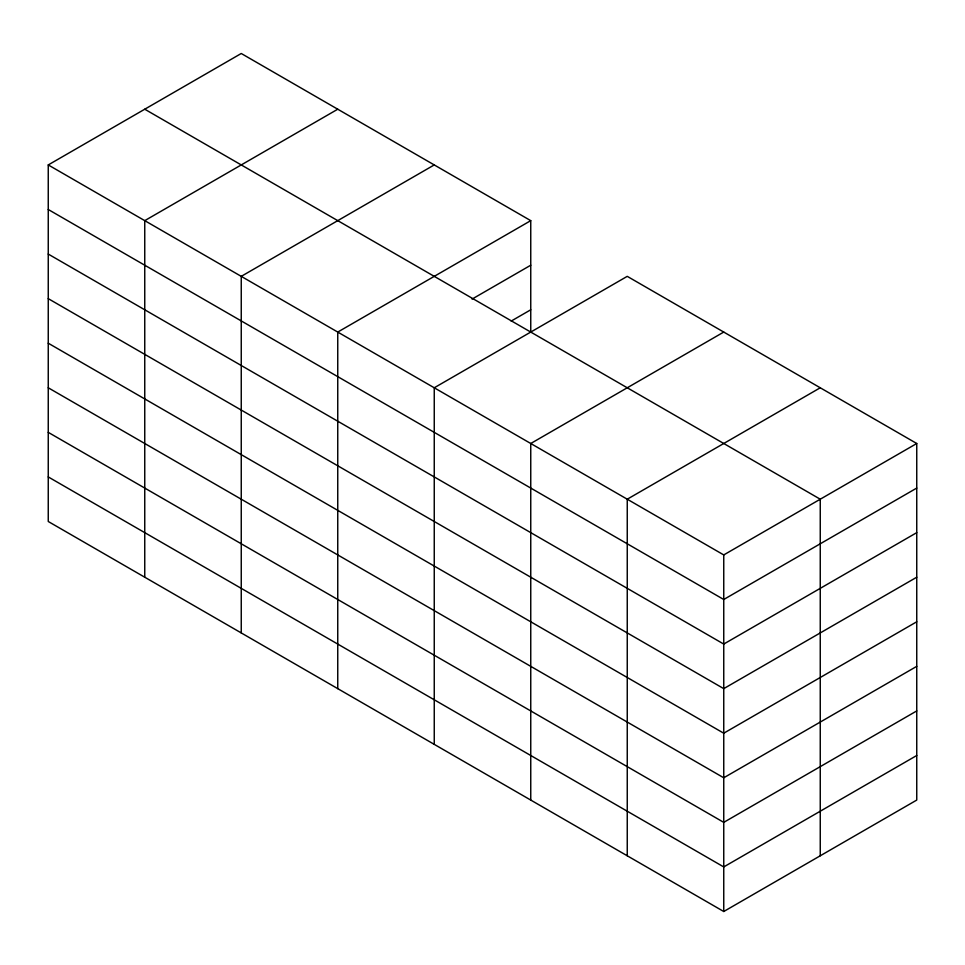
<?xml version="1.0" encoding="UTF-8"?>
<svg xmlns="http://www.w3.org/2000/svg" width="965" height="965" viewBox="0 0 965 965"><rect width="100%" height="100%" fill="white"/><g stroke="black" fill="none" stroke-linecap="round" stroke-linejoin="round"><path stroke-width="1.45" d="M434.25 744.353L434.25 387.785L627.25 276.352L916.75 443.502L916.75 800.069L723.75 911.503L48.25 521.498L48.25 164.931L241.25 53.497L530.75 220.647L530.75 332.069M337.75 109.214L144.75 220.647L144.75 577.215M434.25 164.931L241.25 276.352L241.25 632.931M530.75 220.647L337.75 332.069L337.75 688.648M472.066 299.09L530.75 265.218M511.185 321.08L530.75 309.789M723.75 332.069L530.75 443.502L530.75 800.069M820.25 387.785L627.25 499.207L627.25 855.786M48.25 164.931L723.75 554.923L916.75 443.502M916.75 488.073L723.75 599.494L48.25 209.502M916.75 532.644L723.75 644.065L48.25 254.072M916.75 577.215L723.75 688.636L48.25 298.643M916.75 621.786L723.75 733.207L48.25 343.214M916.75 666.357L723.75 777.778L48.25 387.785M916.75 710.928L723.75 822.361L48.25 432.356M916.75 755.499L723.75 866.932L48.25 476.927M144.75 109.214L820.25 499.207L820.25 855.786M723.75 554.923L723.75 911.503"/></g></svg>
